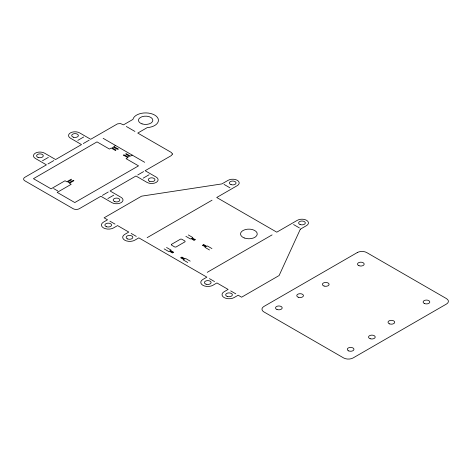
<?xml version="1.0" encoding="UTF-8"?>
<svg xmlns="http://www.w3.org/2000/svg" width="472" height="472" viewBox="0 0 472 472"><rect width="100%" height="100%" fill="white"/><g stroke="black" fill="none" stroke-linecap="round" stroke-linejoin="round"><path stroke-width="0.71" d="M42.468 160.787L48.345 157.4M77.809 140.385L83.68 136.998M47.955 163.955L53.832 160.563M83.296 143.553L89.167 140.16M115.605 145.518L113.846 146.538L118.36 149.146L117.05 149.164L113.534 147.134L112.253 147.872L115.764 149.901L115.734 150.662L111.215 148.055L109.457 149.069L97.002 141.877L33.447 178.676L51.047 188.835L65.03 180.758L66.794 181.779L71.307 179.171L71.343 179.926L67.826 181.956L69.107 182.693L72.623 180.664L73.939 180.688L69.419 183.295L71.183 184.31L57.195 192.387L74.794 202.547L138.526 165.855L126.071 158.663L127.829 157.648L123.316 155.04L124.626 155.017L128.142 157.046L129.422 156.309L125.912 154.279L125.941 153.518L130.461 156.126L132.219 155.111M102.389 195.384L108.265 191.992M137.73 174.982L143.6 171.59M107.876 198.553L113.752 195.16M143.211 178.15L149.087 174.758M147.152 237.664L212.028 200.205M207.22 272.344L272.096 234.885M191.65 238.272L194.181 239.735L195.408 239.758L192.24 237.929L192.859 237.575L188.304 234.944M206.164 246.655L203.633 245.192L202.411 245.169L205.574 246.992L204.954 247.352L209.509 249.983M169.914 250.821L172.445 252.284L173.667 252.308L170.504 250.484L171.124 250.125L166.563 247.493M184.428 259.205L181.891 257.741L180.67 257.718L183.838 259.547L183.213 259.901L187.773 262.532M126.325 126.472L134.945 131.446M224.076 184.422L229.947 187.815M293.566 224.542L299.437 227.935M103.15 138.325L144.68 162.303M211.934 248.585L207.373 245.953L206.754 246.313L203.591 244.484L203.633 245.192M185.88 236.342L190.44 238.974L191.06 238.614L194.222 240.443L194.181 239.735M190.192 261.134L185.638 258.503L185.018 258.863L181.85 257.033L181.891 257.741M164.144 248.892L168.699 251.523L169.318 251.163L172.487 252.992L172.445 252.284M53.601 188.546L57.696 190.906M109.905 221.161L115.015 224.112M131.157 233.433L136.272 236.383M209.432 278.627L214.542 281.577M230.69 290.899L235.799 293.849M171.318 244.573L171.489 245.045A1.794 1.038 0 0 0 171.79 245.269L174.451 246.809A1.764 1.021 0 0 0 174.964 247.015L175.855 247.051A0.72 0.413 0 0 0 176.08 246.962L184.959 241.835A0.72 0.413 0 0 0 185.112 241.705L185 241.127A1.794 1.038 0 0 0 184.7 240.897L182.033 239.357A1.764 1.021 0 0 0 181.519 239.151L180.628 239.115A0.72 0.413 0 0 0 180.404 239.204L171.525 244.331A0.72 0.413 0 0 0 171.371 244.461L171.318 244.573M172.522 154.019L171.271 155.618L145.128 170.705L156.208 177.1A6.49 3.746 0 0 1 156.208 182.398A6.49 3.746 0 0 1 147.028 182.398L135.954 176.003L110.041 190.965L121.115 197.361A6.49 3.746 0 0 1 121.115 202.659A6.49 3.746 0 0 1 111.935 202.659L100.86 196.263L79.308 208.712A4.342 2.507 0 0 1 73.166 208.712L24.874 180.829A4.342 2.507 0 0 1 24.874 177.283L46.427 164.84L35.353 158.445A6.49 3.746 0 0 1 35.353 153.146A6.49 3.746 0 0 1 44.527 153.146L55.602 159.542L81.52 144.579L70.44 138.184A6.49 3.746 0 0 1 70.44 132.886A6.49 3.746 0 0 1 79.62 132.886L90.695 139.281L117.445 123.888L120.354 123.516L123.511 124.844L132.951 119.398A12.791 7.387 0 0 1 146.167 112.914A12.791 7.387 0 0 1 158.427 119.994A12.791 7.387 0 0 1 147.205 127.623L137.759 133.075L171.271 152.421L172.522 154.019M300.334 229.18L279.111 275.536L241.599 297.195L238.177 295.218L234.142 297.549A7.098 4.101 0 0 1 224.1 297.549A7.098 4.101 0 0 1 224.1 291.749L228.135 289.424L216.919 282.946L212.89 285.277A7.098 4.101 0 0 1 202.848 285.277A7.098 4.101 0 0 1 202.848 279.477L206.878 277.152L138.827 237.858L134.791 240.189A7.098 4.101 0 0 1 124.75 240.189A7.098 4.101 0 0 1 124.75 234.389L128.785 232.065L117.569 225.587L113.54 227.917A7.098 4.101 0 0 1 103.498 227.917A7.098 4.101 0 0 1 103.498 222.117L107.527 219.793L104.105 217.816L141.624 196.157L221.911 183.903L228.135 180.31A6.49 3.746 0 0 1 237.31 180.31A6.49 3.746 0 0 1 237.31 185.608L216.719 197.497L276.787 232.177L297.378 220.288A6.49 3.746 0 0 1 306.558 220.288A6.49 3.746 0 0 1 306.558 225.587L300.334 229.18M357.269 252.567L263.913 306.464A6.685 3.859 0 0 0 263.913 311.921L343.64 357.953A6.685 3.859 0 0 0 353.091 357.953L446.447 304.051A6.685 3.859 0 0 0 446.447 298.593L366.72 252.567A6.685 3.859 0 0 0 357.269 252.567M244.207 237.947A8.354 4.82 0 0 0 257.222 234.295A8.354 4.82 0 0 0 245.239 229.61A8.354 4.82 0 0 0 244.207 237.947M300.098 224.536A3.339 1.929 0 0 0 305.301 223.079A3.339 1.929 0 0 0 300.511 221.203A3.339 1.929 0 0 0 300.098 224.536M206.093 284.209A3.339 1.929 0 0 0 211.108 282.539A3.339 1.929 0 0 0 206.093 280.87A3.339 1.929 0 0 0 206.093 284.209M227.15 296.41A3.339 1.929 0 0 0 232.354 294.947A3.339 1.929 0 0 0 227.563 293.077A3.339 1.929 0 0 0 227.15 296.41M106.566 226.749A3.339 1.929 0 0 0 111.581 225.079A3.339 1.929 0 0 0 106.566 223.409A3.339 1.929 0 0 0 106.566 226.749M127.617 238.944A3.339 1.929 0 0 0 132.827 237.487A3.339 1.929 0 0 0 128.03 235.611A3.339 1.929 0 0 0 127.617 238.944M231.056 184.635A3.339 1.929 0 0 0 236.065 182.959A3.339 1.929 0 0 0 231.056 181.289A3.339 1.929 0 0 0 231.056 184.635M348.749 350.926A3.339 1.929 0 0 0 353.953 349.469A3.339 1.929 0 0 0 349.162 347.593A3.339 1.929 0 0 0 348.749 350.926M276.975 309.49A3.339 1.929 0 0 0 282.179 308.027A3.339 1.929 0 0 0 277.388 306.157A3.339 1.929 0 0 0 276.975 309.49M370.207 338.731A3.339 1.929 0 0 0 375.216 337.061A3.339 1.929 0 0 0 370.207 335.386A3.339 1.929 0 0 0 370.207 338.731M298.227 297.218A3.339 1.929 0 0 0 303.431 295.755A3.339 1.929 0 0 0 298.64 293.885A3.339 1.929 0 0 0 298.227 297.218M389.689 323.922A3.339 1.929 0 0 0 394.704 322.252A3.339 1.929 0 0 0 389.689 320.582A3.339 1.929 0 0 0 389.689 323.922M324.075 286.044A3.339 1.929 0 0 0 329.09 284.368A3.339 1.929 0 0 0 324.075 282.698A3.339 1.929 0 0 0 324.075 286.044M358.968 265.707A3.339 1.929 0 0 0 364.172 264.249A3.339 1.929 0 0 0 359.381 262.373A3.339 1.929 0 0 0 358.968 265.707M424.582 303.59A3.339 1.929 0 0 0 429.786 302.133A3.339 1.929 0 0 0 424.995 300.257A3.339 1.929 0 0 0 424.582 303.59M142.054 123.888A7.186 4.148 0 0 0 152.834 120.295A7.186 4.148 0 0 0 142.054 116.702A7.186 4.148 0 0 0 142.054 123.888M73.361 137.204A3.339 1.929 0 0 0 78.376 135.535A3.339 1.929 0 0 0 73.361 133.865A3.339 1.929 0 0 0 73.361 137.204M149.742 181.348A3.339 1.929 0 0 0 154.952 179.891A3.339 1.929 0 0 0 150.155 178.015A3.339 1.929 0 0 0 149.742 181.348M38.067 157.394A3.339 1.929 0 0 0 43.271 155.931A3.339 1.929 0 0 0 38.48 154.061A3.339 1.929 0 0 0 38.067 157.394M114.855 201.68A3.339 1.929 0 0 0 119.87 200.01A3.339 1.929 0 0 0 114.855 198.34A3.339 1.929 0 0 0 114.855 201.68"/></g></svg>
